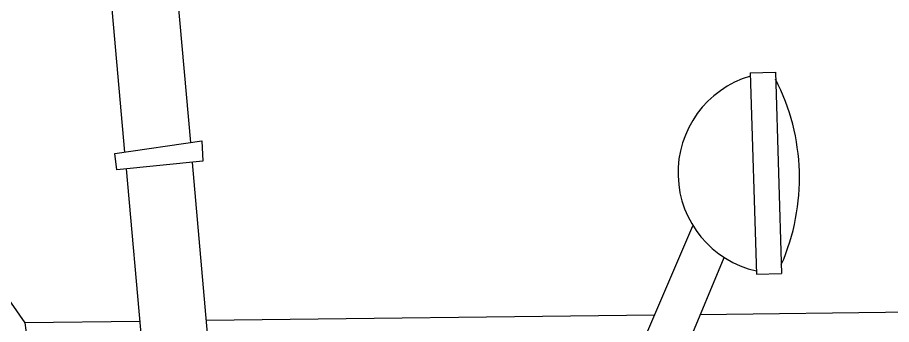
# Model space of a CAD drawing. Header units: millimetres. Extents: x -3208.28 to -3205.6, y 1772.97 to 1773.83.
# Drawn here: x -3206.8947 to -3206.6497, y 1773.5013 to 1773.5873 of the extents above; entities that cross this region are included whole.
import ezdxf

# ---------------------------------------------------------------- set-up
doc = ezdxf.new("R2010")
doc.units = ezdxf.units.MM
doc.header["$LTSCALE"] = 10
doc.layers.add('Veículos', color=2, linetype='Continuous')

msp = doc.modelspace()

# ---------------------------------------------------------------- linework, layer by layer
at = {"layer": 'Veículos'}
for p, q in [((-3206.864601979882, 1773.549588589994), (-3206.869949043033, 1773.609987075079)), ((-3206.850562363127, 1773.601096706559), (-3206.846231877561, 1773.552262658949)), ((-3206.689250373002, 1773.571753861823), (-3206.682210259871, 1773.571970216038)), ((-3206.689250373002, 1773.571753861823), (-3206.68751953928, 1773.515432956774)), ((-3206.682210259871, 1773.571970216038), (-3206.680479426149, 1773.515649310989)), ((-3206.933014675695, 1773.559602507594), (-3206.892586511245, 1773.501768712866)), ((-3206.867397903394, 1773.549181597582), (-3206.843054624503, 1773.552725160117)), ((-3206.843054624503, 1773.552725160117), (-3206.842694034488, 1773.547017759105)), ((-3206.866858223791, 1773.54467931204), (-3206.867397903394, 1773.549181597582)), ((-3206.842694034488, 1773.547017759105), (-3206.866858223791, 1773.54467931204)), ((-3206.845740627792, 1773.546722930378), (-3206.841083033934, 1773.494200145874)), ((-3206.86419022032, 1773.544937503399), (-3206.859628717272, 1773.493412420185)), ((-3206.734296625435, 1773.46168384757), (-3206.705315461119, 1773.529005389152)), ((-3206.711583553739, 1773.484275942005), (-3206.696569738046, 1773.520104013075)), ((-3206.68751953928, 1773.515432956774), (-3206.680479426149, 1773.515649310989)), ((-3206.240803684515, 1773.509553979879), (-3206.703285309828, 1773.504078374556)), ((-3206.860406066477, 1773.502193074722), (-3206.892586511245, 1773.501768712866)), ((-3206.716111633226, 1773.5039265158), (-3206.841813569407, 1773.502438253016)), ((-3206.892586511245, 1773.501768712866), (-3206.88876873278, 1773.472779794861))]:
    msp.add_line(p, q, dxfattribs=at)
for centre, radius, start, end in [((-3206.68134484301, 1773.543809763514), 0.02817374722558058, 106.2377513942493, 257.2827270223918), ((-3206.735906508551, 1773.542376746784), 0.060438306253327, 336.3246393989853, 27.19583901765676)]:
    msp.add_arc(centre, radius, start, end, dxfattribs=at)

doc.saveas('drawing.dxf')
